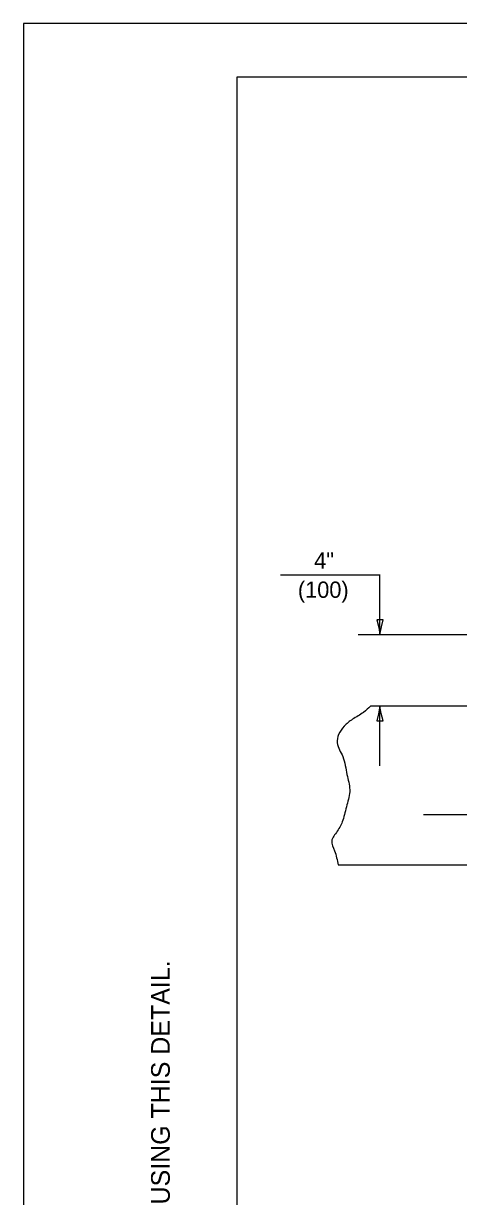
# Model space of a CAD drawing. Extents: x 0 to 2.83, y 0 to 1.83.
# Drawn here: x 0 to 0.34, y 0.917 to 1.833 of the extents above; entities that cross this region are included whole.
import ezdxf

# ---------------------------------------------------------------- set-up
doc = ezdxf.new("R2010")
doc.units = 0
for name, color, linetype in [('RD_Pr_Roadway_Dimensions', 7, 'Continuous'), ('RD_Pr_Roadway_Items', 7, 'Continuous'), ('SC_Scratch7', 7, 'Continuous'), ('SH_General_Details', 7, 'Continuous'), ('SH_Printer_Plotting_Border', 7, 'Continuous')]:
    doc.layers.add(name, color=color, linetype=linetype)

msp = doc.modelspace()

# ---------------------------------------------------------------- linework, layer by layer
at = {"layer": 'RD_Pr_Roadway_Dimensions'}
for p, q in [((0.27824, 1.4023), (0.20054, 1.4023)), ((0.27823, 1.35555), (0.27823, 1.4023)), ((0.35566, 1.35555), (0.26128, 1.35555)), ((0.27823, 1.25329), (0.27823, 1.29997)), ((0.31219, 1.21513), (0.36269, 1.21513))]:
    msp.add_line(p, q, dxfattribs=at)
for points in [[(0.28067, 1.36721), (0.27823, 1.36721), (0.27579, 1.36721), (0.27722, 1.36138), (0.27823, 1.35555), (0.27936, 1.36177)], [(0.27579, 1.28831), (0.27823, 1.2883), (0.28067, 1.2883), (0.27924, 1.29414), (0.27823, 1.29997), (0.2771, 1.29375)]]:
    msp.add_lwpolyline(points, close=True, dxfattribs=at)
at = {"layer": 'RD_Pr_Roadway_Items'}
for p, q in [((0.36269, 1.29997), (0.27081, 1.29997)), ((0.24553, 1.17581), (1.15918, 1.17581))]:
    msp.add_line(p, q, dxfattribs=at)
msp.add_spline([(0.27081, 1.29997), (0.26541, 1.29502), (0.25676, 1.28962), (0.25028, 1.28421), (0.24593, 1.27771), (0.24488, 1.27124), (0.24918, 1.26044), (0.25243, 1.24639), (0.25461, 1.23451), (0.25243, 1.22264), (0.24918, 1.21071), (0.24488, 1.20208), (0.24055, 1.19453), (0.24268, 1.18693), (0.24553, 1.17581)], degree=3, dxfattribs=at)
at = {"layer": 'SH_General_Details'}
for p, q in [((0, 1.83333), (0, 0)), ((2.83333, 1.83333), (0, 1.83333))]:
    msp.add_line(p, q, dxfattribs=at)
msp.add_lwpolyline([(0.16667, 1.79167), (2.79167, 1.79167), (2.79167, 0.04167), (0.16667, 0.04167)], close=True, dxfattribs=at)
at = {"layer": 'SH_Printer_Plotting_Border'}
msp.add_lwpolyline([(0, 0), (2.83333, 0), (2.83333, 1.83333), (0, 1.83333)], close=True, dxfattribs=at)

# ---------------------------------------------------------------- texts
at = {"layer": 'RD_Pr_Roadway_Dimensions'}
for s, p in [('4"', (0.22685, 1.40738)), ('(100)', (0.21414, 1.38452))]:
    msp.add_text(s, height=0.0127, dxfattribs=at).set_placement(p)
at = {"layer": 'SC_Scratch7'}
msp.add_text('DESIGNER NOTE:  INCLUDE STANDARD 606301 WHEN USING THIS DETAIL.', height=0.0145833, rotation=90, dxfattribs=at).set_placement((0.11419, 0.39359))

doc.saveas('drawing.dxf')
